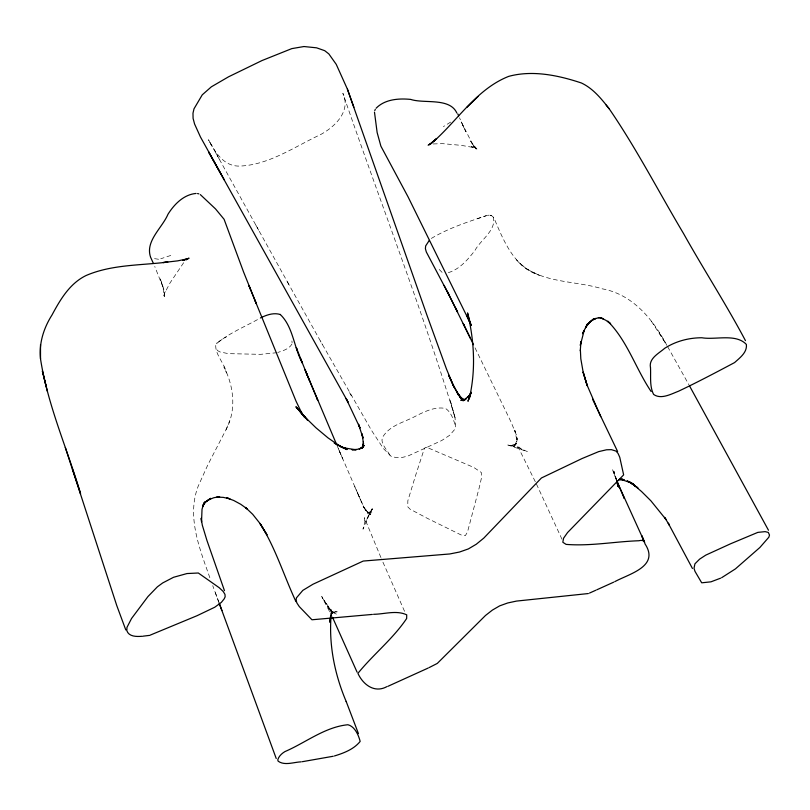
<?xml version="1.0" encoding="UTF-8"?>
<svg xmlns="http://www.w3.org/2000/svg" width="810" height="810" viewBox="0 0 810 810"><rect width="100%" height="100%" fill="white"/><g stroke="black" fill="none" stroke-linecap="round" stroke-linejoin="round"><path stroke-width="0.61" stroke-dasharray="4.05 3.04" d="M331.037 616.602L331.563 609.555L330.48 617.514M330.693 616.704L331.999 612.421L330.642 616.987M455.038 417.656L449.965 399.694L455.038 417.656L455.625 426.607L454.369 429.837L449.722 435.243L441.723 440.529L407.693 456.141L402.327 457.397L396.799 457.609L391.433 456.627L383.343 448.457L371.385 430.181L320.406 341M209.841 577.712C199.746 548.795 186.391 516.567 198.258 486.041L207.805 464.92L226.061 429.614C236.692 409.931 233.766 386.167 223.935 366.859L226.527 372.985C224.572 363.255 214.701 354.375 215.804 344.382C228.754 333.001 245.754 326.45 260.658 317.824M226.061 429.614L229.767 420.663M330.095 618.202L332.414 612.988L330.105 616.987L332.687 613.129L330.237 615.408L333.123 612.785L336.322 611.266L333.841 612.228L337.193 611.813L329.609 611.773L333.102 612.441L336.565 614.223L333.123 612.4L328.637 608.533L332.748 612.208L327.392 605.9L332.394 612.228L322.289 597.77L329.012 608.209L321.692 596.443L332.07 616.359M291.944 344.027C289.18 349.029 282.963 350.73 277.901 352.411M183.657 262.703L170.151 282.761L164.187 293.939L165.432 291.074L163.924 295.984L164.44 292.461L164.43 296.592L162.78 286.244L160.309 278.923L163.964 289.656L154.761 266.49M216.361 343.642L217.12 342.792M431.335 238.423C448.821 227.954 468.615 221.626 487.873 215.197C491.731 214.296 494.242 217.667 495.214 220.927C504.316 242.453 515.12 267.766 539.44 275.309L527.28 269.416L519.514 263.058M450.654 122.097L443.414 126.603M218.649 341.607L226.547 336.757M477.181 218.751L486.091 215.703M170.748 255.454L160.775 258.765M448.355 272.636C459.817 269.183 467.795 259.575 474.933 250.523C480.31 240.043 496.601 230.404 493.31 217.12M276.919 352.704L260.678 354.334L228.39 353.646L220.067 351.965L217.698 350.679L215.48 347.905M433.249 143.957L442.513 143.643L461.204 145.355L474.225 147.612L471.38 146.661L476.401 148.513L473.516 146.58L476.958 149.111L470.408 141.011L472.493 144.018L461.153 121.723L465.76 131.726L459.493 117.754M158.557 259.261L152.837 258.38M488.015 215.257L489.21 215.197M426.86 447.322L425.26 447.373L424.187 449.034L415.581 475.5L407.835 500.793L407.784 506.837L410.093 509.176L427.518 518.42L461.072 534.934L465.345 535.683L467.522 531.927L479.419 486.952L481.302 478.659L481.322 472.513L473.769 467.421L426.708 447.292M490.182 215.217L491.457 215.571M442.078 272.342L438.493 268.758M516.365 259.808C537.88 283.824 573.844 279.997 602.316 288.836C632.742 294.344 653.387 319.707 667.025 345.627M389.914 455.23C386.988 449.337 378.169 441.845 383.899 435.253C391.584 424.521 405.638 421.808 416.603 415.621C425.564 411.176 435.324 406.448 445.581 408.463C451.362 412.29 453.721 420.198 455.625 426.607M473.82 145.851L475.986 148.908L470.408 141.011M651.382 321.236L665.81 343.582L658.176 331.098M667.632 346.68L688.935 384.811M349.495 392.556L351.257 395.705M287.327 281.769L322.481 344.706M219.247 159.043L208.494 139.755L211.947 145.932L209.334 141.365C216.898 155.358 225.838 167.488 241.704 165.979C270.024 164.207 295.204 146.407 320.8 134.47C335.31 126.512 351.155 111.041 342.853 93.261C379.667 200.688 421.089 306.646 454.339 415.246M255.849 225.119L289.777 286.143M215.895 153.06L258.673 230.182M404.544 611.307L381.52 558.951M475.045 347.854L510.999 421.899L516.243 434.636L514.765 430.171L517.063 441.177L516.79 437.056L516.719 441.744L517.377 438.564L514.836 446.118L516.132 443.748L513.641 446.675L516.76 443.222L513.53 445.51L515.666 444.062L510.219 445.561L514.522 445.591L508.994 445.338L514.431 446.431L507.819 444.984L527.523 451.656L517.489 447.333L521.356 449.175L517.387 445.591L535.906 482.952M536.443 484.056L561.988 539.258M360.976 500.843L365.887 510.735L363.143 506.139L366.586 511.333L363.406 507.151L370.717 514.633L367.132 511.586L370.757 513.732L367.558 512.143L371.122 513.216L368.388 512.74L371.992 512.801L367.193 513.054L370.788 512.163L368.206 512.912L371.699 511.039L368.894 512.953L372.246 509.986L369.279 513.408L372.418 509.115L369.411 514.137L372.337 508.245L366.403 520.202L369.654 513.429L362.991 529.163L365.188 520.86L364.905 522.521L364.378 517.651L381.044 557.827M357.453 492.855L363.842 507.364M354.719 486.537L360.511 499.8L338.216 448.375L342.792 458.926M336.849 445.075L340.959 454.693M616.491 480.148L612.299 468.98L616.39 479.773M218.71 601.921L212.736 585.681M215.349 592.717L219.044 602.751M614.628 475.197L616.147 479.459M616.501 479.945L614.041 471.46L616.633 480.421M291.924 340.98L292.106 342.863"/><path stroke-width="1.21" d="M186.28 259.848L189.054 258.147L182.878 260.425L187.586 258.815L177.765 260.85L163.215 262.541L167.832 262.065C140.515 265.477 111.78 264.425 86.052 275.532C69.741 283.439 60.264 299.609 52.022 314.958C43.71 328.03 38.84 343.298 40.52 358.891C47.668 405.344 67.291 448.831 80.565 493.634L72.374 468.99M330.956 617.777C329.012 646.522 335.057 675.348 346.295 701.754M580.274 350.74L580.962 341.577L580.304 345.384L584.202 330.369L582.501 333.74L587.473 323.889M363.376 441.531L362.89 446.644L363.558 443.394L362.232 447.778L363.447 445.389L361.797 448.163M330.48 617.514L329.71 622.171L330.49 617.797M469.699 397.143L469.223 398.793C475.946 370.656 474.336 340.878 467.532 312.923L469.719 320.962M470.995 392.556L467.988 401.274L471.076 392.384M469.841 395.898L471.126 392.708M374.757 110.555L375.313 109.421M471.015 392.556L468.575 397.457L470.772 393.387M586.987 324.85L585.519 327.726L589.295 322.633L592.879 319.484M471.319 392.374L467.765 397.589L469.972 395.067L463.047 400.798L466.084 398.925L462.085 400.474L464.798 399.826L460.768 400.231L463.239 400.211M203.968 503.597L205.406 501.653L202.784 506.452L203.705 503.709L202.024 509.257L201.538 521.741L201.174 518.289L202.308 525.174L206.904 540.351L224.461 590.652M429.29 240.388L425.655 245.936L425.402 248.7L426.313 251.961L449.509 295.863L444.052 285.383M362.738 447.252L364.237 445.409L361.108 448.355L363.214 446.745L359.235 448.932L362.445 447.879L357.564 449.297L352.046 449.763L356.218 449.793L342.944 447.717L347.308 448.953L339.471 446.087L343.248 447.697M203.259 504.731L206.165 501.522L210.651 498.403L203.978 503.01L210.651 498.403M376.113 108.236C384.912 99.205 398.814 98.223 410.69 99.407C424.146 103.913 449.732 97.291 456.85 113.025M745.453 340.635C726.124 304.206 703.647 269.497 683.508 233.482C658.773 191.94 636.599 148.767 609.231 108.844C601.455 98.861 593.153 88.533 581.448 83.005C558.515 75.35 532.484 69.862 508.71 76.373C476.898 88.867 457.974 119.991 433.137 141.892L436.57 138.591L429.148 144.717L432.661 142.56M478.062 96.491L466.773 107.457M593.771 318.695L586.906 324.749L591.189 320.993L595.968 318.411L593.335 319.18L598.357 317.854M428.146 145.213L431.386 143.299M721.649 577.702L735.399 568.904L759.871 547.499L768.832 537.232L769.5 535.056L768.305 532.413L765.126 531.633L757.836 532.383L730.61 543.773L705.763 555.133L699.607 559.143L694.929 563.831L694.008 568.266L694.98 571.344L701.703 582.815L710.957 581.833L720.627 578.168M428.227 668.027L387.96 686.293M429.158 667.582L437.299 663.42L485.514 615.468L492.389 610.092L499.679 605.86L507.698 602.974L516.507 601.081L588.354 593.548M614.8 581.651C629.269 573.763 659.927 566.463 644.962 543.814C644.77 540.149 641.692 540.037 638.817 540.746C614.567 541.596 590.298 546.325 566.079 544.381L562.818 542.254L563.558 538.235L567.537 532.575L623.639 474.883L619.761 457.285L618.04 453.418L616.035 451.099L611.418 449.651L606.518 449.793L598.671 451.626L582.056 458.541L541.444 477.971L483.752 538.144L476.26 544.249L468.352 548.927L459.574 552.015L449.793 553.959L363.224 561.057L312.994 584.223L302.818 590.379L296.419 597.901L296.095 600.21L296.936 603.055L299.295 606.609L311.951 619.771L372.357 614.426M613.757 582.137L596.788 589.812M595.836 590.237L589.488 593.082M260.658 317.824C266.682 314.908 273.709 312.387 280.382 314.543M208.555 499.851L213.82 497.725L219.642 496.733L216.746 497.107L223.236 497.37L229.908 498.818L226.618 497.796L233.796 500.519L240.762 504.296L247.344 509.024L245.45 507.414L252.679 514.289L259.818 523.25L267.006 534.833L260.03 523.493C275.511 547.823 283.844 575.687 295.974 601.658M386.927 686.617C374.564 693.492 363.032 684.622 357.909 673.363C373.258 654.399 393.022 638.827 406.66 618.496L406.711 614.841C396.454 609.96 384.436 614.193 373.572 614.304M334.439 755.963C343.845 753.097 353.798 749.311 360.166 741.433C358.648 735.338 354.861 726.469 347.905 724.737C324.881 726.985 305.734 742.649 284.938 751.589C281.809 753.442 278.761 756.297 277.769 759.851L278.124 761.167C284.664 765.926 293.767 762.109 301.168 761.856M149.83 635.283L197.063 615.701L214.761 607.227L221.343 602.407L224.228 598.803L225.15 596.808L224.988 594.429L223.206 591.472L219.226 587.726L198.318 573.004L186.999 573.551L173.553 577.287L162.699 582.937L157.403 586.815L147.967 596.555L131.554 618.476L126.947 627.426L126.826 630.666C128.881 636.822 136.647 636.69 141.983 636.296M333.274 756.246L302.241 761.704M149.04 635.445L142.844 636.204M618.688 479.834L622.758 479.216L619.569 479.56L624.388 479.986L620.055 479.064L631.648 483.064L627.163 480.917L634.007 484.775L630.129 482.335L637.915 487.924L630.423 482.527M196.081 193.448C183.759 194.511 174.221 204.302 167.974 214.265C162.456 227.448 145.911 240.408 150.174 255.859M600.109 317.652L598.408 317.601L603.511 318.806L600.655 317.814L605.738 320.223L610.598 323.716L607.692 321.145C627.416 340.828 635.708 368.682 651.119 391.503M464.707 399.998L461.7 399.401L464.434 399.948L460.444 398.044L463.502 399.553L459.483 396.535L462.773 399.198L458.683 395.047L461.953 398.895L457.852 393.66L460.627 397.781L452.719 384.527L458.723 395.442L456.536 391.483M197.549 193.57L198.815 193.833M338.58 445.399L340.666 446.634L328.05 437.906L315.91 427.751L305.076 417.18L295.883 406.742L305.512 417.697M280.179 314.422C293.21 326.612 293.868 347.672 302.363 363.042L296.298 347.581L297.422 350.406M630.129 482.335L635.334 486.03L632.013 483.367M200.323 194.602L215.541 208.929L224.086 219.277L243.587 272.018L256.304 303.669L249.035 285.829L250.543 289.504M631.091 482.608L641.53 491.508L650.906 500.833L666.012 519.504L664.524 517.357L669.485 525.245L668.23 523.189L692.439 568.468M296.592 407.531L307.668 420.258L300.115 411.48L304.843 417.666L300.399 410.953L302.484 414.609L296.035 401.163L254.846 300.044M606.143 105.067L609.231 108.844M224.36 179.992L200.465 137.001L194.582 124.021L193.084 118.331L192.982 113.197L194.005 108.813L202.257 94.831L211.369 86.812L228.592 76.788L262.015 60.547L291.792 48.62L303.963 46.535L316.578 47.82L324.709 50.676L328.84 53.916L336.241 64.355L347.389 89.11L426.961 315.242L446.452 368.945L453.63 386.238M220.826 173.765L208.595 151.905L347.996 402.043L346.133 398.581L360.005 427.953L358.536 424.288L363.032 438.058L362.05 433.846L363.275 442.128M689.502 385.864L768.487 530.256M455.514 307.871L457.589 312.022L447.353 291.701L470.478 338.448M471.217 325.002L408.037 196.82L380.892 146.175L377.136 132.506L374.483 112.175M473.526 344.726L463.249 323.575L464.565 326.329M454.704 388.203L448.649 375.162L452.567 383.899M592.555 399.208L617.625 451.524M357.099 672.189L332.606 617.493M125.793 629.937L116.782 605.617L65.306 447.464M616.592 480.603L643.687 540.26M470.073 322.714L466.793 315.404L468.939 320.031M466.793 315.404L470.195 322.775M600.716 416.654L587.128 385.226L583.068 372.114L587.23 385.762L583.028 371.405L580.81 358.769L580.385 349.95M150.326 256.628L153.394 263.442M276.23 758.504L219.449 603.865M457.792 113.916L458.642 115.83M623.538 496.783L624.206 498.332L616.825 480.907M336.393 444.001L305.36 370.555L309.602 380.882M307.587 376.012L317.733 400.292L316.821 398.064M304.985 369.613L307.365 375.445L300.399 358.081M346.164 701.419L358.445 733.637M616.916 481.261L618.172 484.613M219.156 603.096L221.91 610.558M471.167 325.509L468.241 317.53L471.126 325.549M353.899 107.305L347.389 89.11M617.625 483.742L618.658 486.992M616.856 481.089L618.627 486.81M46.261 386.765L42.363 370.98L47.395 391.382M616.785 481.18L617.898 486.101M617.017 481.191L617.949 486.101M40.5 344.635L40.52 358.891M650.511 367.791C650.936 376.63 649.468 386.279 653.589 394.409C661.051 399.775 671.095 394.035 678.476 391.24C697.451 382.249 716.03 372.438 734.569 362.586C739.874 357.817 747.336 352.37 746.374 344.442C735.915 333.264 715.524 340.119 701.855 337.76C688.783 337.77 675.722 341.202 664.696 348.3C658.915 353.373 648.435 358.425 650.511 367.791M336.606 444.255L334.196 443.029L346.893 449.58L336.606 444.255M644.446 542.092L641.834 535.876L644.446 542.092"/></g></svg>
